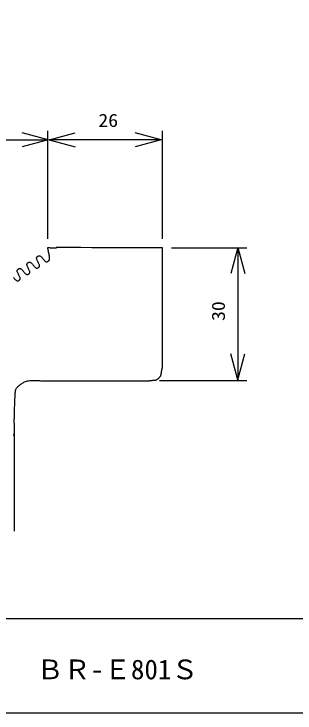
# Model space of a CAD drawing. Units: millimetres on the paper. Extents: x -142 to 142, y -95 to 95.
# Drawn here: x -28.6 to 2.7, y -94.8 to -17 of the extents above; entities that cross this region are included whole.
import ezdxf
from ezdxf.enums import TextEntityAlignment as Align

# ---------------------------------------------------------------- set-up
doc = ezdxf.new("R2010")
doc.units = ezdxf.units.MM
for name, color, linetype in [('0-0_0', 4, 'Continuous'), ('0-1_外形線', 7, 'Continuous'), ('0-3_枠', 7, 'Continuous')]:
    doc.layers.add(name, color=color, linetype=linetype)
doc.styles.add('ＭＳ ゴシック', font='')
doc.styles.get('ＭＳ ゴシック').set_extended_font_data('MS Gothic')

msp = doc.modelspace()

# ---------------------------------------------------------------- linework, layer by layer
at = {"layer": '0-0_0'}
for p, q in [((-24.751, -31.028), (-27.649, -30.251)), ((-24.798, -42.028), (-24.798, -30.028)), ((-24.796, -42.018), (-24.796, -30.028)), ((-12.167, -31.028), (-15.065, -30.251)), ((-12.029, -42.053), (-12.029, -30.028)), ((-81.351, -31.028), (-24.751, -31.028)), ((-24.751, -31.028), (-27.649, -31.804)), ((-24.636, -31.028), (-21.739, -31.804)), ((-12.167, -31.028), (-15.065, -31.804)), ((-11.029, -43.053), (-2.639, -43.053)), ((-3.639, -43.014), (-4.415, -45.912)), ((-3.639, -43.014), (-3.639, -57.753)), ((-3.639, -43.014), (-2.862, -45.912)), ((-3.639, -57.753), (-4.415, -54.855)), ((-3.639, -57.753), (-2.862, -54.855)), ((-12.347, -57.824), (-2.639, -57.824)), ((-28.537, -63.629), (-28.518, -74.58))]:
    msp.add_line(p, q, dxfattribs=at)
for points in [[(-12.167, -31.028), (-24.636, -31.028), (-21.739, -30.251)], [(-24.595, -44.171), (-24.602, -44.08), (-24.615, -43.977), (-24.634, -43.867), (-24.655, -43.753), (-24.679, -43.638), (-24.703, -43.526), (-24.727, -43.421), (-24.749, -43.325), (-24.768, -43.242), (-24.783, -43.175), (-24.792, -43.123), (-24.796, -43.084), (-24.794, -43.057), (-24.786, -43.038), (-24.771, -43.028), (-24.75, -43.023), (-24.72, -43.022), (-24.683, -43.024), (-24.637, -43.026), (-24.585, -43.028), (-24.527, -43.031), (-24.465, -43.033), (-24.4, -43.035), (-24.334, -43.037), (-24.268, -43.038), (-24.204, -43.039), (-24.142, -43.038), (-24.085, -43.037), (-24.033, -43.035), (-23.985, -43.033), (-23.942, -43.032), (-23.905, -43.032), (-23.873, -43.033), (-23.846, -43.037), (-23.826, -43.043), (-23.811, -43.053)], [(-12.139, -43.052), (-12.289, -43.052), (-12.536, -43.051), (-12.904, -43.05), (-13.419, -43.049), (-14.104, -43.047), (-14.983, -43.044), (-16.065, -43.041), (-17.293, -43.037), (-18.594, -43.034), (-19.894, -43.03), (-21.122, -43.026), (-22.204, -43.023), (-23.067, -43.021), (-23.639, -43.019), (-23.845, -43.018)], [(-12.114, -56.736), (-12.106, -56.688), (-12.098, -56.643), (-12.089, -56.601), (-12.081, -56.562), (-12.072, -56.526), (-12.064, -56.494), (-12.057, -56.465), (-12.05, -56.44), (-12.044, -56.419), (-12.039, -56.4), (-12.036, -56.365), (-12.033, -56.298), (-12.031, -56.178), (-12.03, -55.988), (-12.029, -55.708), (-12.028, -55.32), (-12.028, -54.805), (-12.028, -54.145), (-12.028, -53.329), (-12.029, -52.386), (-12.029, -51.351), (-12.029, -50.262), (-12.029, -49.154), (-12.029, -48.065), (-12.029, -47.03), (-12.029, -46.087), (-12.029, -45.271), (-12.029, -44.611), (-12.029, -44.096), (-12.029, -43.71), (-12.029, -43.433), (-12.029, -43.247), (-12.029, -43.135), (-12.029, -43.077), (-12.029, -43.056), (-12.029, -43.053), (-12.033, -43.053), (-12.062, -43.052), (-12.139, -43.052)], [(-26.498, -44.87), (-26.441, -44.94), (-26.384, -45.01), (-26.327, -45.08), (-26.272, -45.144), (-26.219, -45.202), (-26.169, -45.248), (-26.123, -45.283), (-26.08, -45.305), (-26.041, -45.317), (-26.004, -45.32), (-25.969, -45.315), (-25.937, -45.305), (-25.905, -45.29), (-25.875, -45.272), (-25.845, -45.253), (-25.815, -45.233), (-25.786, -45.212), (-25.76, -45.189), (-25.737, -45.163), (-25.72, -45.133), (-25.708, -45.098), (-25.703, -45.057), (-25.706, -45.01), (-25.719, -44.954), (-25.742, -44.889), (-25.774, -44.817), (-25.811, -44.741), (-25.852, -44.661), (-25.894, -44.581), (-25.935, -44.501), (-25.972, -44.425), (-26.003, -44.353), (-26.026, -44.289), (-26.039, -44.233), (-26.043, -44.185), (-26.038, -44.144), (-26.026, -44.109), (-26.008, -44.079), (-25.985, -44.053)], [(-25.985, -44.053), (-25.959, -44.03), (-25.93, -44.009), (-25.9, -43.989), (-25.87, -43.97), (-25.84, -43.952), (-25.808, -43.937), (-25.776, -43.927), (-25.741, -43.922), (-25.704, -43.925), (-25.665, -43.937), (-25.622, -43.959), (-25.576, -43.994), (-25.526, -44.04), (-25.473, -44.098), (-25.417, -44.162), (-25.361, -44.231), (-25.304, -44.302), (-25.247, -44.371), (-25.192, -44.436), (-25.139, -44.493), (-25.089, -44.54), (-25.043, -44.574), (-25, -44.596), (-24.961, -44.608), (-24.924, -44.611), (-24.889, -44.607), (-24.857, -44.596), (-24.825, -44.581), (-24.795, -44.563), (-24.764, -44.544), (-24.735, -44.524), (-24.705, -44.503), (-24.678, -44.478), (-24.653, -44.448), (-24.632, -44.412), (-24.614, -44.368), (-24.602, -44.314), (-24.595, -44.249), (-24.595, -44.171)], [(-26.924, -45.96), (-26.894, -45.94), (-26.866, -45.919), (-26.839, -45.897), (-26.817, -45.871), (-26.799, -45.841), (-26.787, -45.806), (-26.782, -45.765), (-26.786, -45.717), (-26.799, -45.661), (-26.822, -45.597), (-26.853, -45.525), (-26.89, -45.449), (-26.931, -45.369), (-26.973, -45.289), (-27.014, -45.209), (-27.052, -45.133), (-27.083, -45.061), (-27.106, -44.996), (-27.119, -44.94), (-27.122, -44.893), (-27.118, -44.852), (-27.106, -44.817), (-27.088, -44.787), (-27.065, -44.761), (-27.039, -44.738), (-27.01, -44.717), (-26.98, -44.697), (-26.95, -44.678), (-26.92, -44.66), (-26.888, -44.645), (-26.856, -44.635), (-26.821, -44.63), (-26.784, -44.633), (-26.745, -44.645), (-26.702, -44.667), (-26.656, -44.702), (-26.606, -44.748), (-26.553, -44.806), (-26.498, -44.87)], [(-28.598, -46.354), (-28.541, -46.425), (-28.485, -46.494), (-28.429, -46.559), (-28.376, -46.616), (-28.326, -46.663), (-28.28, -46.697), (-28.237, -46.719), (-28.198, -46.731), (-28.161, -46.734), (-28.127, -46.73), (-28.094, -46.719), (-28.063, -46.704), (-28.032, -46.686), (-28.002, -46.667), (-27.972, -46.647), (-27.944, -46.626), (-27.918, -46.604), (-27.895, -46.578), (-27.877, -46.548), (-27.865, -46.513), (-27.86, -46.472), (-27.864, -46.424), (-27.877, -46.368), (-27.9, -46.304), (-27.931, -46.232), (-27.968, -46.156), (-28.009, -46.076), (-28.051, -45.996), (-28.092, -45.916)], [(-28.092, -45.916), (-28.129, -45.84), (-28.161, -45.768), (-28.184, -45.704), (-28.197, -45.648), (-28.2, -45.6), (-28.195, -45.559), (-28.183, -45.524), (-28.166, -45.494), (-28.143, -45.468), (-28.117, -45.445), (-28.088, -45.424), (-28.058, -45.405), (-28.028, -45.385), (-27.998, -45.367), (-27.967, -45.353), (-27.934, -45.342), (-27.899, -45.338), (-27.863, -45.341), (-27.823, -45.353), (-27.781, -45.375), (-27.735, -45.409), (-27.685, -45.456), (-27.632, -45.513), (-27.576, -45.578), (-27.52, -45.647), (-27.463, -45.718), (-27.406, -45.787), (-27.351, -45.852), (-27.298, -45.909), (-27.248, -45.956), (-27.202, -45.99), (-27.159, -46.012), (-27.12, -46.024), (-27.083, -46.027), (-27.048, -46.023), (-27.016, -46.012), (-26.984, -45.997), (-26.954, -45.979), (-26.924, -45.96)], [(-13.363, -57.817), (-13.318, -57.811), (-13.269, -57.807), (-13.218, -57.803), (-13.165, -57.801), (-13.11, -57.8), (-13.054, -57.799), (-12.997, -57.797), (-12.941, -57.795), (-12.886, -57.791), (-12.832, -57.784), (-12.781, -57.775), (-12.732, -57.761), (-12.686, -57.744), (-12.644, -57.723), (-12.605, -57.699), (-12.568, -57.673), (-12.533, -57.644), (-12.5, -57.614), (-12.469, -57.583), (-12.438, -57.551), (-12.409, -57.519), (-12.38, -57.487), (-12.352, -57.456), (-12.325, -57.424), (-12.299, -57.392), (-12.274, -57.358), (-12.252, -57.323), (-12.23, -57.285), (-12.211, -57.245), (-12.195, -57.201), (-12.18, -57.155), (-12.168, -57.105), (-12.158, -57.053), (-12.149, -57), (-12.141, -56.946), (-12.134, -56.892), (-12.127, -56.838), (-12.121, -56.786), (-12.114, -56.736)], [(-28.433, -59.521), (-28.43, -59.443), (-28.427, -59.36), (-28.423, -59.274), (-28.416, -59.186), (-28.405, -59.097), (-28.391, -59.009), (-28.372, -58.923), (-28.346, -58.839), (-28.314, -58.761), (-28.275, -58.687), (-28.228, -58.619), (-28.176, -58.555), (-28.118, -58.495), (-28.055, -58.438), (-27.989, -58.383), (-27.92, -58.329), (-27.849, -58.277), (-27.777, -58.225), (-27.703, -58.173), (-27.628, -58.121), (-27.549, -58.071), (-27.466, -58.023), (-27.376, -57.977), (-27.279, -57.936), (-27.173, -57.9), (-27.057, -57.869), (-26.93, -57.845), (-26.79, -57.827), (-26.64, -57.816), (-26.484, -57.811), (-26.324, -57.81), (-26.164, -57.813), (-26.008, -57.818), (-25.857, -57.824), (-25.717, -57.832), (-25.588, -57.838), (-25.475, -57.844), (-25.377, -57.848), (-25.293, -57.851)], [(-25.293, -57.851), (-25.221, -57.854), (-25.16, -57.855), (-25.109, -57.856), (-25.067, -57.857), (-25.033, -57.857), (-25.006, -57.857), (-24.981, -57.857), (-24.946, -57.857), (-24.884, -57.857), (-24.779, -57.857), (-24.615, -57.857), (-24.376, -57.858), (-24.046, -57.858), (-23.609, -57.858), (-23.048, -57.859), (-22.355, -57.859), (-21.553, -57.86), (-20.674, -57.861), (-19.749, -57.862), (-18.808, -57.863), (-17.883, -57.864), (-17.004, -57.864), (-16.202, -57.865), (-15.509, -57.866), (-14.948, -57.866), (-14.511, -57.867), (-14.181, -57.867), (-13.943, -57.866), (-13.78, -57.865), (-13.676, -57.863), (-13.616, -57.861), (-13.584, -57.858), (-13.563, -57.854), (-13.539, -57.848), (-13.512, -57.843), (-13.48, -57.836), (-13.445, -57.83), (-13.406, -57.823), (-13.363, -57.817)], [(-28.532, -62.129), (-28.528, -62.104), (-28.523, -62.085), (-28.519, -62.071), (-28.516, -62.059), (-28.513, -62.047), (-28.511, -62.032), (-28.509, -62.01), (-28.507, -61.98), (-28.506, -61.936), (-28.504, -61.877), (-28.502, -61.8), (-28.5, -61.701), (-28.497, -61.579), (-28.494, -61.438), (-28.491, -61.283), (-28.487, -61.12), (-28.483, -60.954), (-28.48, -60.791), (-28.476, -60.637), (-28.473, -60.495), (-28.471, -60.373), (-28.468, -60.274), (-28.467, -60.197), (-28.465, -60.137), (-28.464, -60.092), (-28.463, -60.058), (-28.462, -60.032), (-28.461, -60.01), (-28.459, -59.99), (-28.458, -59.968), (-28.455, -59.941), (-28.453, -59.908), (-28.45, -59.87), (-28.447, -59.826), (-28.444, -59.776), (-28.441, -59.721), (-28.438, -59.66), (-28.436, -59.593), (-28.433, -59.521)], [(-28.595, -63.951), (-28.545, -63.786), (-28.512, -63.615), (-28.492, -63.441), (-28.484, -63.268), (-28.485, -63.099), (-28.492, -62.937), (-28.503, -62.785), (-28.515, -62.646), (-28.526, -62.523), (-28.533, -62.419), (-28.538, -62.333), (-28.539, -62.263), (-28.538, -62.207), (-28.536, -62.163), (-28.532, -62.129)]]:
    msp.add_lwpolyline(points, dxfattribs=at)
at = {"layer": '0-3_枠'}
msp.add_line((141.803, -84.358), (-141.803, -84.354), dxfattribs=at)
msp.add_lwpolyline([(-141.803, 94.842), (141.803, 94.842), (141.803, -94.842), (-141.803, -94.842)], close=True, dxfattribs=at)

# ---------------------------------------------------------------- texts
at = {"layer": '0-0_0', "style": 'ＭＳ ゴシック', "width": 1.1}
msp.add_text('26', height=1.466, dxfattribs=at).set_placement((-19.163, -30.028), align=Align.BOTTOM_LEFT)
msp.add_text('30', height=1.466, rotation=90, dxfattribs=at).set_placement((-4.639, -51.188), align=Align.BOTTOM_LEFT)
at = {"layer": '0-1_外形線', "style": 'ＭＳ ゴシック'}
msp.add_text('ＢＲ-Ｅ801Ｓ', height=2.199, dxfattribs=at).set_placement((-26.029, -91.746), align=Align.BOTTOM_LEFT)

doc.saveas('drawing.dxf')
